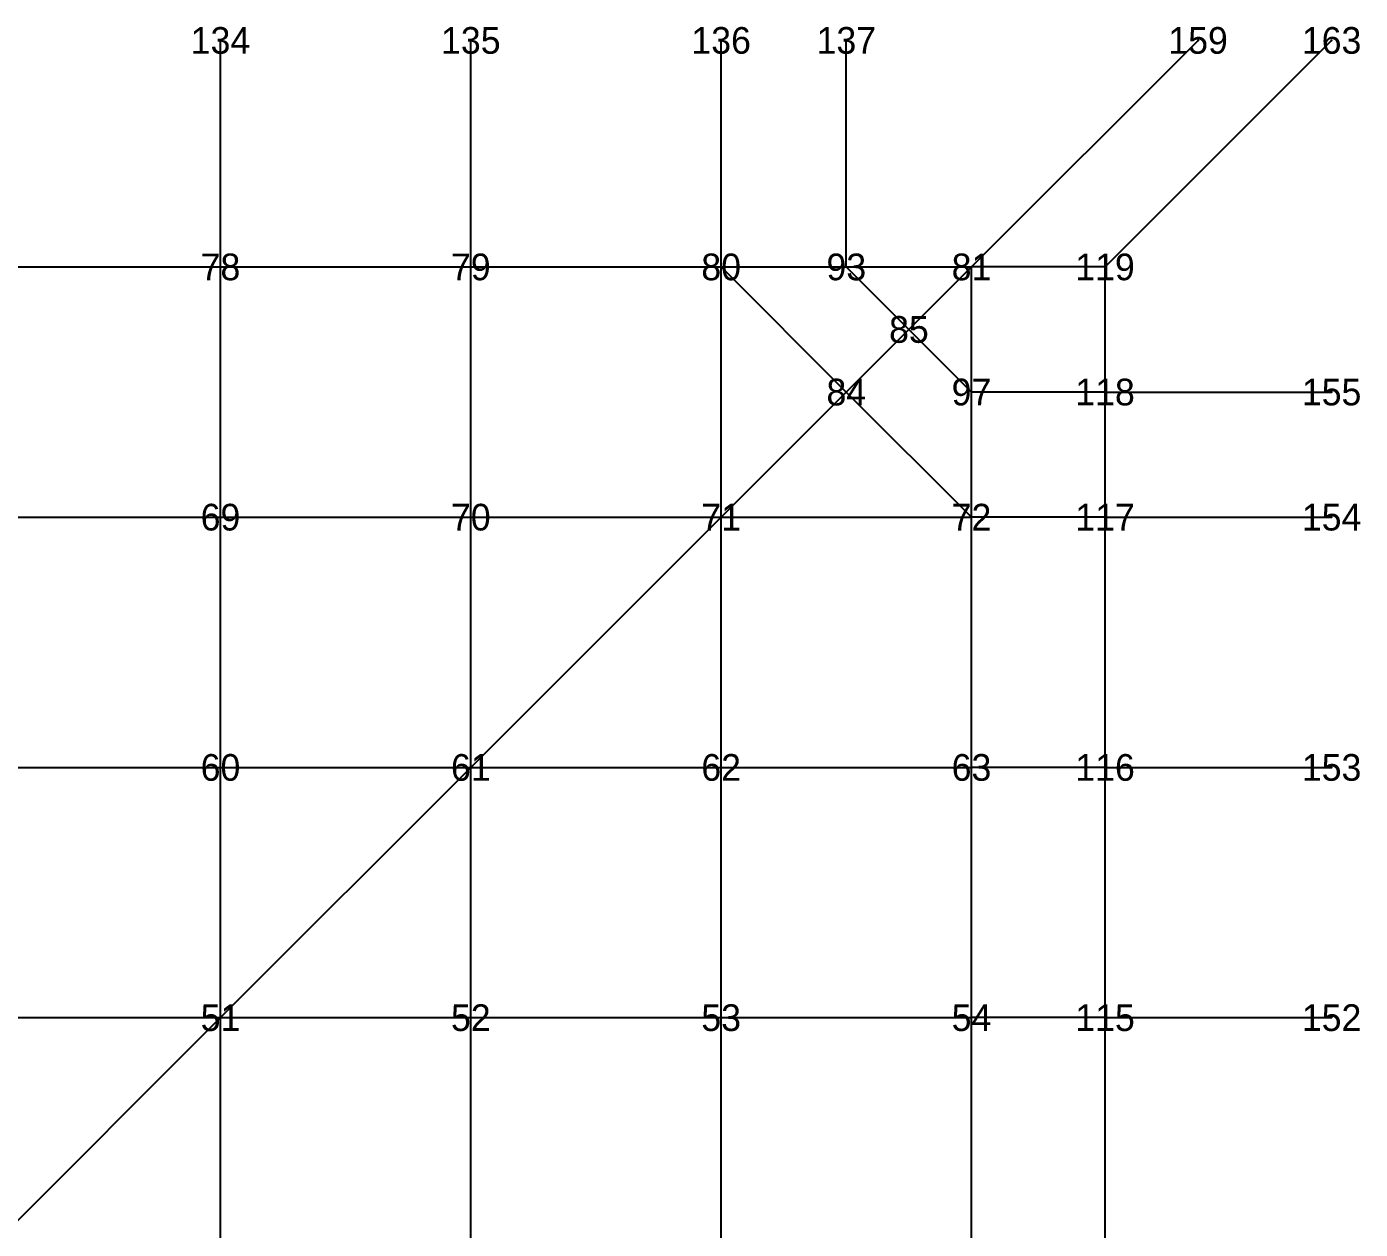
# Model space of a CAD drawing. Header units: metres. Extents: x -2.6 to 2.6, y -2.32 to 2.33.
# Drawn here: x 0.106 to 2.603, y 0.072 to 2.325 of the extents above; entities that cross this region are included whole.
import ezdxf
from ezdxf.enums import TextEntityAlignment as Align

# ---------------------------------------------------------------- set-up
doc = ezdxf.new("R2010")
doc.units = ezdxf.units.M

msp = doc.modelspace()

# ---------------------------------------------------------------- linework, layer by layer
at = {"layer": 'ASSE', "color": 253}
for p, q in [((0.46875, 1.875, 2.023178), (0.46875, 2.299264, -0.519701)), ((0.9375, 1.875, 1.850854), (0.9375, 2.299264, -0.694682)), ((1.40625, 1.875, 1.517187), (1.40625, 2.299264, -1.034162)), ((1.640625, 1.875, 1.245219), (1.640625, 2.299264, -1.311402)), ((1.875, 1.875, 0.648265), (2.299264, 2.299264, -2.00505)), ((2.125, 1.875, 0.648265), (2.549264, 2.299264, -2.00505)), ((0, 1.875, 2.077305), (0.46875, 1.875, 2.023178)), ((0.46875, 1.875, 2.023178), (0.9375, 1.875, 1.850854)), ((0.46875, 1.40625, 2.375539), (0.46875, 1.875, 2.023178)), ((0.9375, 1.875, 1.850854), (1.40625, 1.875, 1.517187)), ((0.9375, 1.40625, 2.231555), (0.9375, 1.875, 1.850854)), ((1.40625, 1.875, 1.517187), (1.640625, 1.875, 1.245219)), ((1.40625, 1.40625, 1.967497), (1.40625, 1.875, 1.517187)), ((1.40625, 1.875, 1.517187), (1.640625, 1.640625, 1.554131)), ((1.640625, 1.875, 1.245219), (1.875, 1.875, 0.648265)), ((1.640625, 1.875, 1.245219), (1.757812, 1.757812, 1.257048)), ((1.757812, 1.757812, 1.257048), (1.875, 1.875, 0.648265)), ((1.875, 1.640625, 1.245219), (1.875, 1.875, 0.648265)), ((2.125, 1.875, 0.648265), (1.875, 1.875, 0.648265)), ((2.125, 1.640625, 1.245219), (2.125, 1.875, 0.648265)), ((1.640625, 1.640625, 1.554131), (1.757812, 1.757812, 1.257048)), ((1.757812, 1.757812, 1.257048), (1.875, 1.640625, 1.245219)), ((1.40625, 1.40625, 1.967497), (1.640625, 1.640625, 1.554131)), ((1.640625, 1.640625, 1.554131), (1.875, 1.40625, 1.517187)), ((1.875, 1.40625, 1.517187), (1.875, 1.640625, 1.245219)), ((2.125, 1.640625, 1.245219), (1.875, 1.640625, 1.245219)), ((2.125, 1.40625, 1.517187), (2.125, 1.640625, 1.245219)), ((2.125, 1.640625, 1.245219), (2.549264, 1.640625, 1.245219)), ((0, 1.40625, 2.421588), (0.46875, 1.40625, 2.375539)), ((0.46875, 1.40625, 2.375539), (0.9375, 1.40625, 2.231555)), ((0.46875, 0.9375, 2.597487), (0.46875, 1.40625, 2.375539)), ((0.9375, 1.40625, 2.231555), (1.40625, 1.40625, 1.967497)), ((0.9375, 0.9375, 2.466761), (0.9375, 1.40625, 2.231555)), ((0.9375, 0.9375, 2.466761), (1.40625, 1.40625, 1.967497)), ((1.40625, 1.40625, 1.967497), (1.875, 1.40625, 1.517187)), ((1.40625, 0.9375, 2.231555), (1.40625, 1.40625, 1.967497)), ((1.875, 0.9375, 1.850854), (1.875, 1.40625, 1.517187)), ((2.125, 1.40625, 1.517187), (1.875, 1.40625, 1.517187)), ((2.125, 0.9375, 1.850854), (2.125, 1.40625, 1.517187)), ((2.125, 1.40625, 1.517187), (2.549264, 1.40625, 1.517187)), ((0, 0.9375, 2.639601), (0.46875, 0.9375, 2.597487)), ((0.46875, 0.9375, 2.597487), (0.9375, 0.9375, 2.466761)), ((0.46875, 0.46875, 2.721847), (0.46875, 0.9375, 2.597487)), ((0.46875, 0.46875, 2.721847), (0.9375, 0.9375, 2.466761)), ((0.9375, 0.9375, 2.466761), (1.40625, 0.9375, 2.231555)), ((0.9375, 0.46875, 2.597487), (0.9375, 0.9375, 2.466761)), ((1.40625, 0.9375, 2.231555), (1.875, 0.9375, 1.850854)), ((1.40625, 0.46875, 2.375539), (1.40625, 0.9375, 2.231555)), ((1.875, 0.46875, 2.023178), (1.875, 0.9375, 1.850854)), ((2.125, 0.9375, 1.850854), (1.875, 0.9375, 1.850854)), ((2.125, 0.46875, 2.023178), (2.125, 0.9375, 1.850854)), ((2.125, 0.9375, 1.850854), (2.549264, 0.9375, 1.850854)), ((0, 0.46875, 2.762041), (0.46875, 0.46875, 2.721847)), ((0, 0, 2.80165), (0.46875, 0.46875, 2.721847)), ((0.46875, 0.46875, 2.721847), (0.9375, 0.46875, 2.597487)), ((0.46875, 0, 2.762041), (0.46875, 0.46875, 2.721847)), ((0.9375, 0.46875, 2.597487), (1.40625, 0.46875, 2.375539)), ((0.9375, 0, 2.639601), (0.9375, 0.46875, 2.597487)), ((1.40625, 0.46875, 2.375539), (1.875, 0.46875, 2.023178)), ((1.40625, 0, 2.421588), (1.40625, 0.46875, 2.375539)), ((1.875, 0, 2.077305), (1.875, 0.46875, 2.023178)), ((2.125, 0.46875, 2.023178), (1.875, 0.46875, 2.023178)), ((2.125, 0, 2.077305), (2.125, 0.46875, 2.023178)), ((2.125, 0.46875, 2.023178), (2.549264, 0.46875, 2.023178))]:
    msp.add_line(p, q, dxfattribs=at)
at = {"layer": 'ESTRADOSSO'}
for p, q in [((0.46875, 1.875, 2.230894), (0.46875, 2.299264, 2.145137)), ((0.9375, 1.875, 2.07791), (0.9375, 2.299264, 1.986838)), ((1.40625, 1.875, 1.794178), (1.40625, 2.299264, 1.69148)), ((1.640625, 1.875, 1.582708), (1.640625, 2.299264, 1.469466)), ((1.875, 1.875, 1.29653), (2.299264, 2.299264, 0.989901)), ((2.125, 1.875, 1.29653), (2.549264, 2.299264, 0.989901)), ((0, 1.875, 2.279609), (0.46875, 1.875, 2.230894)), ((0.46875, 1.875, 2.230894), (0.9375, 1.875, 2.07791)), ((0.46875, 1.40625, 2.552445), (0.46875, 1.875, 2.230894)), ((0.9375, 1.875, 2.07791), (1.40625, 1.875, 1.794178)), ((0.9375, 1.40625, 2.419875), (0.9375, 1.875, 2.07791)), ((1.40625, 1.875, 1.794178), (1.640625, 1.875, 1.582708)), ((1.40625, 1.40625, 2.181092), (1.40625, 1.875, 1.794178)), ((1.40625, 1.875, 1.794178), (1.640625, 1.640625, 1.824538)), ((1.640625, 1.875, 1.582708), (1.875, 1.875, 1.29653)), ((1.640625, 1.875, 1.582708), (1.757812, 1.757812, 1.591361)), ((1.757812, 1.757812, 1.591361), (1.875, 1.875, 1.29653)), ((1.875, 1.640625, 1.582708), (1.875, 1.875, 1.29653)), ((2.125, 1.875, 1.29653), (1.875, 1.875, 1.29653)), ((2.125, 1.640625, 1.582708), (2.125, 1.875, 1.29653)), ((1.640625, 1.640625, 1.824538), (1.757812, 1.757812, 1.591361)), ((1.757812, 1.757812, 1.591361), (1.875, 1.640625, 1.582708)), ((1.40625, 1.40625, 2.181092), (1.640625, 1.640625, 1.824538)), ((1.640625, 1.640625, 1.824538), (1.875, 1.40625, 1.794178)), ((1.875, 1.40625, 1.794178), (1.875, 1.640625, 1.582708)), ((2.125, 1.640625, 1.582708), (1.875, 1.640625, 1.582708)), ((2.125, 1.40625, 1.794178), (2.125, 1.640625, 1.582708)), ((2.125, 1.640625, 1.582708), (2.549264, 1.640625, 1.582708)), ((0, 1.40625, 2.59513), (0.46875, 1.40625, 2.552445)), ((0.46875, 1.40625, 2.552445), (0.9375, 1.40625, 2.419875)), ((0.46875, 0.9375, 2.759277), (0.46875, 1.40625, 2.552445)), ((0.9375, 1.40625, 2.419875), (1.40625, 1.40625, 2.181092)), ((0.9375, 0.9375, 2.637125), (0.9375, 1.40625, 2.419875)), ((0.9375, 0.9375, 2.637125), (1.40625, 1.40625, 2.181092)), ((1.40625, 1.40625, 2.181092), (1.875, 1.40625, 1.794178)), ((1.40625, 0.9375, 2.419875), (1.40625, 1.40625, 2.181092)), ((1.875, 0.9375, 2.07791), (1.875, 1.40625, 1.794178)), ((2.125, 1.40625, 1.794178), (1.875, 1.40625, 1.794178)), ((2.125, 0.9375, 2.07791), (2.125, 1.40625, 1.794178)), ((2.125, 1.40625, 1.794178), (2.549264, 1.40625, 1.794178)), ((0, 0.9375, 2.798809), (0.46875, 0.9375, 2.759277)), ((0.46875, 0.9375, 2.759277), (0.9375, 0.9375, 2.637125)), ((0.46875, 0.46875, 2.876245), (0.46875, 0.9375, 2.759277)), ((0.46875, 0.46875, 2.876245), (0.9375, 0.9375, 2.637125)), ((0.9375, 0.9375, 2.637125), (1.40625, 0.9375, 2.419875)), ((0.9375, 0.46875, 2.759277), (0.9375, 0.9375, 2.637125)), ((1.40625, 0.9375, 2.419875), (1.875, 0.9375, 2.07791)), ((1.40625, 0.46875, 2.552445), (1.40625, 0.9375, 2.419875)), ((1.875, 0.46875, 2.230894), (1.875, 0.9375, 2.07791)), ((2.125, 0.9375, 2.07791), (1.875, 0.9375, 2.07791)), ((2.125, 0.46875, 2.230894), (2.125, 0.9375, 2.07791)), ((2.125, 0.9375, 2.07791), (2.549264, 0.9375, 2.07791)), ((0, 0.46875, 2.914192), (0.46875, 0.46875, 2.876245)), ((0, 0, 2.95165), (0.46875, 0.46875, 2.876245)), ((0.46875, 0.46875, 2.876245), (0.9375, 0.46875, 2.759277)), ((0.46875, 0, 2.914192), (0.46875, 0.46875, 2.876245)), ((0.9375, 0.46875, 2.759277), (1.40625, 0.46875, 2.552445)), ((0.9375, 0, 2.798809), (0.9375, 0.46875, 2.759277)), ((1.40625, 0.46875, 2.552445), (1.875, 0.46875, 2.230894)), ((1.40625, 0, 2.59513), (1.40625, 0.46875, 2.552445)), ((1.875, 0, 2.279609), (1.875, 0.46875, 2.230894)), ((2.125, 0.46875, 2.230894), (1.875, 0.46875, 2.230894)), ((2.125, 0, 2.279609), (2.125, 0.46875, 2.230894)), ((2.125, 0.46875, 2.230894), (2.549264, 0.46875, 2.230894))]:
    msp.add_line(p, q, dxfattribs=at)
at = {"layer": 'EXTERNAL_NODES'}
for p in [(0.46875, 2.299264, -3.184539), (0.9375, 2.299264, -3.376202), (1.40625, 2.299264, -3.759804), (1.640625, 2.299264, -4.09227), (2.299264, 2.299264, -5), (2.549264, 2.299264, -5), (2.549264, 1.640625, 0.90773), (2.549264, 1.40625, 1.240196), (2.549264, 0.9375, 1.623798), (2.549264, 0.46875, 1.815461)]:
    msp.add_point(p, dxfattribs=at)
at = {"layer": 'fz', "color": 6}
for p, q in [((0.46875, 2.299264, 2.145137), (0.46875, 2.299264, 2.145137)), ((0.9375, 2.299264, 1.986838), (0.9375, 2.299264, 1.986838)), ((1.40625, 2.299264, 1.69148), (1.40625, 2.299264, 1.69148)), ((1.640625, 2.299264, 1.469466), (1.640625, 2.299264, 1.469466)), ((2.299264, 2.299264, 0.989901), (2.299264, 2.299264, 0.989901)), ((2.549264, 2.299264, 0.989901), (2.549264, 2.299264, 0.989901)), ((0.46875, 1.875, 2.230894), (0.46875, 1.875, 3.032794)), ((0.9375, 1.875, 2.07791), (0.9375, 1.875, 2.96921)), ((1.40625, 1.875, 1.794178), (1.40625, 1.875, 2.561878)), ((1.640625, 1.875, 1.582708), (1.640625, 1.875, 1.757608)), ((1.875, 1.875, 1.29653), (1.875, 1.875, 1.62443)), ((2.125, 1.875, 1.29653), (2.125, 1.875, 1.50233)), ((1.757812, 1.757812, 1.591361), (1.757812, 1.757812, 1.941461)), ((1.640625, 1.640625, 1.824538), (1.640625, 1.640625, 2.406838)), ((1.875, 1.640625, 1.582708), (1.875, 1.640625, 2.127808)), ((2.125, 1.640625, 1.582708), (2.125, 1.640625, 1.952908)), ((2.549264, 1.640625, 1.582708), (2.549264, 1.640625, 1.582708)), ((0.46875, 1.40625, 2.552445), (0.46875, 1.40625, 4.007145)), ((0.9375, 1.40625, 2.419875), (0.9375, 1.40625, 4.036875)), ((1.40625, 1.40625, 2.181092), (1.40625, 1.40625, 3.876092)), ((1.875, 1.40625, 1.794178), (1.875, 1.40625, 3.008878)), ((2.125, 1.40625, 1.794178), (2.125, 1.40625, 2.241178)), ((2.549264, 1.40625, 1.794178), (2.549264, 1.40625, 1.794178)), ((0.46875, 0.9375, 2.759277), (0.46875, 0.9375, 3.977277)), ((0.9375, 0.9375, 2.637125), (0.9375, 0.9375, 3.994025)), ((1.40625, 0.9375, 2.419875), (1.40625, 0.9375, 4.036875)), ((1.875, 0.9375, 2.07791), (1.875, 0.9375, 3.49781)), ((2.125, 0.9375, 2.07791), (2.125, 0.9375, 2.60681)), ((2.549264, 0.9375, 2.07791), (2.549264, 0.9375, 2.07791)), ((0.46875, 0.46875, 2.876245), (0.46875, 0.46875, 3.965245)), ((0.9375, 0.46875, 2.759277), (0.9375, 0.46875, 3.977277)), ((1.40625, 0.46875, 2.552445), (1.40625, 0.46875, 4.007145)), ((1.875, 0.46875, 2.230894), (1.875, 0.46875, 3.509194)), ((2.125, 0.46875, 2.230894), (2.125, 0.46875, 2.707294)), ((2.549264, 0.46875, 2.230894), (2.549264, 0.46875, 2.230894))]:
    msp.add_line(p, q, dxfattribs=at)
at = {"layer": 'INTERNAL_NODES'}
for p in [(0.46875, 1.875, 1.815461), (0.9375, 1.875, 1.623798), (1.40625, 1.875, 1.240196), (1.640625, 1.875, 0.90773), (1.875, 1.875), (2.125, 1.875), (1.757812, 1.757812, 0.922735), (1.640625, 1.640625, 1.283725), (1.875, 1.640625, 0.90773), (2.125, 1.640625, 0.90773), (0.46875, 1.40625, 2.198632), (0.9375, 1.40625, 2.043234), (1.40625, 1.40625, 1.753902), (1.875, 1.40625, 1.240196), (2.125, 1.40625, 1.240196), (0.46875, 0.9375, 2.435696), (0.9375, 0.9375, 2.296397), (1.40625, 0.9375, 2.043234), (1.875, 0.9375, 1.623798), (2.125, 0.9375, 1.623798), (0.46875, 0.46875, 2.567449), (0.9375, 0.46875, 2.435696), (1.40625, 0.46875, 2.198632), (1.875, 0.46875, 1.815461), (2.125, 0.46875, 1.815461)]:
    msp.add_point(p, dxfattribs=at)
at = {"layer": 'INTRADOSSO'}
for p, q in [((0.46875, 1.875, 1.815461), (0.46875, 2.299264, -3.184539)), ((0.9375, 1.875, 1.623798), (0.9375, 2.299264, -3.376202)), ((1.40625, 1.875, 1.240196), (1.40625, 2.299264, -3.759804)), ((1.640625, 1.875, 0.90773), (1.640625, 2.299264, -4.09227)), ((1.875, 1.875), (2.299264, 2.299264, -5)), ((2.125, 1.875), (2.549264, 2.299264, -5)), ((0, 1.875, 1.875), (0.46875, 1.875, 1.815461)), ((0.46875, 1.875, 1.815461), (0.9375, 1.875, 1.623798)), ((0.46875, 1.40625, 2.198632), (0.46875, 1.875, 1.815461)), ((0.9375, 1.875, 1.623798), (1.40625, 1.875, 1.240196)), ((0.9375, 1.40625, 2.043234), (0.9375, 1.875, 1.623798)), ((1.40625, 1.875, 1.240196), (1.640625, 1.875, 0.90773)), ((1.40625, 1.40625, 1.753902), (1.40625, 1.875, 1.240196)), ((1.40625, 1.875, 1.240196), (1.640625, 1.640625, 1.283725)), ((1.640625, 1.875, 0.90773), (1.875, 1.875)), ((1.640625, 1.875, 0.90773), (1.757812, 1.757812, 0.922735)), ((1.757812, 1.757812, 0.922735), (1.875, 1.875)), ((1.875, 1.640625, 0.90773), (1.875, 1.875)), ((2.125, 1.875), (1.875, 1.875)), ((2.125, 1.640625, 0.90773), (2.125, 1.875)), ((1.640625, 1.640625, 1.283725), (1.757812, 1.757812, 0.922735)), ((1.757812, 1.757812, 0.922735), (1.875, 1.640625, 0.90773)), ((1.40625, 1.40625, 1.753902), (1.640625, 1.640625, 1.283725)), ((1.640625, 1.640625, 1.283725), (1.875, 1.40625, 1.240196)), ((1.875, 1.40625, 1.240196), (1.875, 1.640625, 0.90773)), ((2.125, 1.640625, 0.90773), (1.875, 1.640625, 0.90773)), ((2.125, 1.40625, 1.240196), (2.125, 1.640625, 0.90773)), ((2.125, 1.640625, 0.90773), (2.549264, 1.640625, 0.90773)), ((0, 1.40625, 2.248046), (0.46875, 1.40625, 2.198632)), ((0.46875, 1.40625, 2.198632), (0.9375, 1.40625, 2.043234)), ((0.46875, 0.9375, 2.435696), (0.46875, 1.40625, 2.198632)), ((0.9375, 1.40625, 2.043234), (1.40625, 1.40625, 1.753902)), ((0.9375, 0.9375, 2.296397), (0.9375, 1.40625, 2.043234)), ((0.9375, 0.9375, 2.296397), (1.40625, 1.40625, 1.753902)), ((1.40625, 1.40625, 1.753902), (1.875, 1.40625, 1.240196)), ((1.40625, 0.9375, 2.043234), (1.40625, 1.40625, 1.753902)), ((1.875, 0.9375, 1.623798), (1.875, 1.40625, 1.240196)), ((2.125, 1.40625, 1.240196), (1.875, 1.40625, 1.240196)), ((2.125, 0.9375, 1.623798), (2.125, 1.40625, 1.240196)), ((2.125, 1.40625, 1.240196), (2.549264, 1.40625, 1.240196)), ((0, 0.9375, 2.480392), (0.46875, 0.9375, 2.435696)), ((0.46875, 0.9375, 2.435696), (0.9375, 0.9375, 2.296397)), ((0.46875, 0.46875, 2.567449), (0.46875, 0.9375, 2.435696)), ((0.46875, 0.46875, 2.567449), (0.9375, 0.9375, 2.296397)), ((0.9375, 0.9375, 2.296397), (1.40625, 0.9375, 2.043234)), ((0.9375, 0.46875, 2.435696), (0.9375, 0.9375, 2.296397)), ((1.40625, 0.9375, 2.043234), (1.875, 0.9375, 1.623798)), ((1.40625, 0.46875, 2.198632), (1.40625, 0.9375, 2.043234)), ((1.875, 0.46875, 1.815461), (1.875, 0.9375, 1.623798)), ((2.125, 0.9375, 1.623798), (1.875, 0.9375, 1.623798)), ((2.125, 0.46875, 1.815461), (2.125, 0.9375, 1.623798)), ((2.125, 0.9375, 1.623798), (2.549264, 0.9375, 1.623798)), ((0, 0.46875, 2.60989), (0.46875, 0.46875, 2.567449)), ((0, 0, 2.65165), (0.46875, 0.46875, 2.567449)), ((0.46875, 0.46875, 2.567449), (0.9375, 0.46875, 2.435696)), ((0.46875, 0, 2.60989), (0.46875, 0.46875, 2.567449)), ((0.9375, 0.46875, 2.435696), (1.40625, 0.46875, 2.198632)), ((0.9375, 0, 2.480392), (0.9375, 0.46875, 2.435696)), ((1.40625, 0.46875, 2.198632), (1.875, 0.46875, 1.815461)), ((1.40625, 0, 2.248046), (1.40625, 0.46875, 2.198632)), ((1.875, 0, 1.875), (1.875, 0.46875, 1.815461)), ((2.125, 0.46875, 1.815461), (1.875, 0.46875, 1.815461)), ((2.125, 0, 1.875), (2.125, 0.46875, 1.815461)), ((2.125, 0.46875, 1.815461), (2.549264, 0.46875, 1.815461))]:
    msp.add_line(p, q, dxfattribs=at)
at = {"layer": 'MAXSPINTA', "color": 41, "ltscale": 12.320822}
msp.add_line((0.46875, 1.875, 2.165926), (0.46875, 2.299264, 2.145137), dxfattribs=at)
at = {"layer": 'MAXSPINTA', "color": 41, "ltscale": 12.318794}
msp.add_line((0.9375, 1.875, 2.006146), (0.9375, 2.299264, 1.986838), dxfattribs=at)
at = {"layer": 'MAXSPINTA', "color": 41, "ltscale": 14.552854}
msp.add_line((1.40625, 1.875, 1.733654), (1.40625, 2.299264, 1.69148), dxfattribs=at)
at = {"layer": 'MAXSPINTA', "color": 41, "ltscale": 12.482282}
msp.add_line((1.640625, 1.875, 1.541523), (1.640625, 2.299264, 1.469466), dxfattribs=at)
at = {"layer": 'MAXSPINTA', "color": 141, "ltscale": 55.331528}
msp.add_line((1.875, 1.875, 1.29653), (2.299264, 2.299264, 0.591567), dxfattribs=at)
at = {"layer": 'MAXSPINTA', "color": 121, "ltscale": 50.369787}
msp.add_line((2.125, 1.875, 0.886327), (2.549264, 2.299264, -0.637005), dxfattribs=at)
at = {"layer": 'MAXSPINTA', "color": 101, "ltscale": 40.086973}
msp.add_line((0, 1.875, 2.218203), (0.46875, 1.875, 2.165926), dxfattribs=at)
at = {"layer": 'MAXSPINTA', "color": 101, "ltscale": 42.09087}
msp.add_line((0.46875, 1.875, 2.165926), (0.9375, 1.875, 2.006146), dxfattribs=at)
at = {"layer": 'MAXSPINTA', "color": 41, "ltscale": 14.190844}
msp.add_line((0.46875, 1.40625, 2.435111), (0.46875, 1.875, 2.165926), dxfattribs=at)
at = {"layer": 'MAXSPINTA', "color": 121, "ltscale": 46.082439}
msp.add_line((0.9375, 1.875, 2.006146), (1.40625, 1.875, 1.733654), dxfattribs=at)
at = {"layer": 'MAXSPINTA', "color": 41, "ltscale": 14.241766}
msp.add_line((0.9375, 1.40625, 2.279205), (0.9375, 1.875, 2.006146), dxfattribs=at)
at = {"layer": 'MAXSPINTA', "color": 121, "ltscale": 48.702585}
msp.add_line((1.40625, 1.875, 1.733654), (1.640625, 1.875, 1.541523), dxfattribs=at)
at = {"layer": 'MAXSPINTA', "color": 41, "ltscale": 14.153867}
msp.add_line((1.40625, 1.40625, 2), (1.40625, 1.875, 1.733654), dxfattribs=at)
at = {"layer": 'MAXSPINTA', "color": 21, "ltscale": 3.10183}
msp.add_line((1.40625, 1.875, 1.733654), (1.640625, 1.640625, 1.691046), dxfattribs=at)
at = {"layer": 'MAXSPINTA', "color": 101, "ltscale": 36.683794}
msp.add_line((1.640625, 1.875, 1.541523), (1.875, 1.875, 1.29653), dxfattribs=at)
at = {"layer": 'MAXSPINTA', "color": 61, "ltscale": 17.636995}
msp.add_line((1.640625, 1.875, 1.541523), (1.757812, 1.757812, 1.514273), dxfattribs=at)
at = {"layer": 'MAXSPINTA', "color": 81, "ltscale": 30.478232}
msp.add_line((1.757812, 1.757812, 1.514273), (1.875, 1.875, 1.29653), dxfattribs=at)
at = {"layer": 'MAXSPINTA', "color": 61, "ltscale": 16.980312}
msp.add_line((1.875, 1.640625, 1.519364), (1.875, 1.875, 1.29653), dxfattribs=at)
at = {"layer": 'MAXSPINTA', "color": 81, "ltscale": 25.080822}
msp.add_line((2.125, 1.875, 0.886327), (1.875, 1.875, 1.29653), dxfattribs=at)
at = {"layer": 'MAXSPINTA', "color": 81, "ltscale": 27.992183}
msp.add_line((2.125, 1.640625, 1.330973), (2.125, 1.875, 0.886327), dxfattribs=at)
at = {"layer": 'MAXSPINTA', "color": 81, "ltscale": 26.989228}
msp.add_line((1.640625, 1.640625, 1.691046), (1.757812, 1.757812, 1.514273), dxfattribs=at)
at = {"layer": 'MAXSPINTA', "color": 61, "ltscale": 17.411527}
msp.add_line((1.757812, 1.757812, 1.514273), (1.875, 1.640625, 1.519364), dxfattribs=at)
at = {"layer": 'MAXSPINTA', "color": 81, "ltscale": 25.23472}
msp.add_line((1.40625, 1.40625, 2), (1.640625, 1.640625, 1.691046), dxfattribs=at)
at = {"layer": 'MAXSPINTA', "color": 21, "ltscale": 3.080022}
msp.add_line((1.640625, 1.640625, 1.691046), (1.875, 1.40625, 1.706878), dxfattribs=at)
at = {"layer": 'MAXSPINTA', "color": 81, "ltscale": 31.519646}
msp.add_line((1.875, 1.40625, 1.706878), (1.875, 1.640625, 1.519364), dxfattribs=at)
at = {"layer": 'MAXSPINTA', "color": 41, "ltscale": 15.408919}
msp.add_line((2.125, 1.640625, 1.330973), (1.875, 1.640625, 1.519364), dxfattribs=at)
at = {"layer": 'MAXSPINTA', "color": 61, "ltscale": 19.328321}
msp.add_line((2.125, 1.40625, 1.586946), (2.125, 1.640625, 1.330973), dxfattribs=at)
at = {"layer": 'MAXSPINTA', "color": 41, "ltscale": 12.306057}
msp.add_line((2.125, 1.640625, 1.330973), (2.549264, 1.640625, 1.330973), dxfattribs=at)
at = {"layer": 'MAXSPINTA', "color": 21, "ltscale": 6.189244}
msp.add_line((0, 1.40625, 2.485969), (0.46875, 1.40625, 2.435111), dxfattribs=at)
at = {"layer": 'MAXSPINTA', "color": 41, "ltscale": 6.484546}
msp.add_line((0.46875, 1.40625, 2.435111), (0.9375, 1.40625, 2.279205), dxfattribs=at)
at = {"layer": 'MAXSPINTA', "color": 41, "ltscale": 12.820929}
msp.add_line((0.46875, 0.9375, 2.572118), (0.46875, 1.40625, 2.435111), dxfattribs=at)
at = {"layer": 'MAXSPINTA', "color": 41, "ltscale": 7.161954}
msp.add_line((0.9375, 1.40625, 2.279205), (1.40625, 1.40625, 2), dxfattribs=at)
at = {"layer": 'MAXSPINTA', "color": 41, "ltscale": 12.76634}
msp.add_line((0.9375, 0.9375, 2.408605), (0.9375, 1.40625, 2.279205), dxfattribs=at)
at = {"layer": 'MAXSPINTA', "color": 61, "ltscale": 21.683906}
msp.add_line((0.9375, 0.9375, 2.408605), (1.40625, 1.40625, 2), dxfattribs=at)
at = {"layer": 'MAXSPINTA', "color": 41, "ltscale": 7.257011}
msp.add_line((1.40625, 1.40625, 2), (1.875, 1.40625, 1.706878), dxfattribs=at)
at = {"layer": 'MAXSPINTA', "color": 41, "ltscale": 14.335669}
msp.add_line((1.40625, 0.9375, 2.280088), (1.40625, 1.40625, 2), dxfattribs=at)
at = {"layer": 'MAXSPINTA', "color": 81, "ltscale": 31.16962}
msp.add_line((1.875, 0.9375, 1.985752), (1.875, 1.40625, 1.706878), dxfattribs=at)
at = {"layer": 'MAXSPINTA', "color": 41, "ltscale": 9.237215}
msp.add_line((2.125, 1.40625, 1.586946), (1.875, 1.40625, 1.706878), dxfattribs=at)
at = {"layer": 'MAXSPINTA', "color": 61, "ltscale": 15.725185}
msp.add_line((2.125, 0.9375, 1.901898), (2.125, 1.40625, 1.586946), dxfattribs=at)
at = {"layer": 'MAXSPINTA', "color": 41, "ltscale": 8.328453}
msp.add_line((2.125, 1.40625, 1.586946), (2.549264, 1.40625, 1.586946), dxfattribs=at)
at = {"layer": 'MAXSPINTA', "color": 21, "ltscale": 6.194665}
msp.add_line((0, 0.9375, 2.626742), (0.46875, 0.9375, 2.572118), dxfattribs=at)
at = {"layer": 'MAXSPINTA', "color": 41, "ltscale": 6.51664}
msp.add_line((0.46875, 0.9375, 2.572118), (0.9375, 0.9375, 2.408605), dxfattribs=at)
at = {"layer": 'MAXSPINTA', "color": 41, "ltscale": 12.343927}
msp.add_line((0.46875, 0.46875, 2.60892), (0.46875, 0.9375, 2.572118), dxfattribs=at)
at = {"layer": 'MAXSPINTA', "color": 61, "ltscale": 19.283427}
msp.add_line((0.46875, 0.46875, 2.60892), (0.9375, 0.9375, 2.408605), dxfattribs=at)
at = {"layer": 'MAXSPINTA', "color": 21, "ltscale": 6.380094}
msp.add_line((0.9375, 0.9375, 2.408605), (1.40625, 0.9375, 2.280088), dxfattribs=at)
at = {"layer": 'MAXSPINTA', "color": 41, "ltscale": 13.007772}
msp.add_line((0.9375, 0.46875, 2.569144), (0.9375, 0.9375, 2.408605), dxfattribs=at)
at = {"layer": 'MAXSPINTA', "color": 41, "ltscale": 7.265476}
msp.add_line((1.40625, 0.9375, 2.280088), (1.875, 0.9375, 1.985752), dxfattribs=at)
at = {"layer": 'MAXSPINTA', "color": 41, "ltscale": 12.983836}
msp.add_line((1.40625, 0.46875, 2.437778), (1.40625, 0.9375, 2.280088), dxfattribs=at)
at = {"layer": 'MAXSPINTA', "color": 81, "ltscale": 28.390148}
msp.add_line((1.875, 0.46875, 2.15031), (1.875, 0.9375, 1.985752), dxfattribs=at)
at = {"layer": 'MAXSPINTA', "color": 41, "ltscale": 6.489923}
msp.add_line((2.125, 0.9375, 1.901898), (1.875, 0.9375, 1.985752), dxfattribs=at)
at = {"layer": 'MAXSPINTA', "color": 41, "ltscale": 13.957212}
msp.add_line((2.125, 0.46875, 2.07942), (2.125, 0.9375, 1.901898), dxfattribs=at)
at = {"layer": 'MAXSPINTA', "color": 21, "ltscale": 6.153029}
for p, q in [((2.125, 0.9375, 1.901898), (2.549264, 0.9375, 1.901898)), ((2.125, 0.46875, 2.07942), (2.549264, 0.46875, 2.07942))]:
    msp.add_line(p, q, dxfattribs=at)
at = {"layer": 'MAXSPINTA', "color": 21, "ltscale": 6.210935}
msp.add_line((0, 0.46875, 2.673381), (0.46875, 0.46875, 2.60892), dxfattribs=at)
at = {"layer": 'MAXSPINTA', "color": 61, "ltscale": 18.497393}
msp.add_line((0, 0, 2.65165), (0.46875, 0.46875, 2.60892), dxfattribs=at)
at = {"layer": 'MAXSPINTA', "color": 21, "ltscale": 6.175142}
msp.add_line((0.46875, 0.46875, 2.60892), (0.9375, 0.46875, 2.569144), dxfattribs=at)
at = {"layer": 'MAXSPINTA', "color": 41, "ltscale": 12.38546}
msp.add_line((0.46875, 0, 2.662255), (0.46875, 0.46875, 2.60892), dxfattribs=at)
at = {"layer": 'MAXSPINTA', "color": 21, "ltscale": 6.390086}
msp.add_line((0.9375, 0.46875, 2.569144), (1.40625, 0.46875, 2.437778), dxfattribs=at)
at = {"layer": 'MAXSPINTA', "color": 41, "ltscale": 12.380636}
msp.add_line((0.9375, 0, 2.620828), (0.9375, 0.46875, 2.569144), dxfattribs=at)
at = {"layer": 'MAXSPINTA', "color": 41, "ltscale": 7.217935}
msp.add_line((1.40625, 0.46875, 2.437778), (1.875, 0.46875, 2.15031), dxfattribs=at)
at = {"layer": 'MAXSPINTA', "color": 41, "ltscale": 12.378894}
msp.add_line((1.40625, 0, 2.488817), (1.40625, 0.46875, 2.437778), dxfattribs=at)
at = {"layer": 'MAXSPINTA', "color": 81, "ltscale": 26.967855}
msp.add_line((1.875, 0, 2.204806), (1.875, 0.46875, 2.15031), dxfattribs=at)
at = {"layer": 'MAXSPINTA', "color": 21, "ltscale": 6.395621}
msp.add_line((2.125, 0.46875, 2.07942), (1.875, 0.46875, 2.15031), dxfattribs=at)
at = {"layer": 'MAXSPINTA', "color": 41, "ltscale": 13.151514}
msp.add_line((2.125, 0, 2.137253), (2.125, 0.46875, 2.07942), dxfattribs=at)
at = {"layer": 'MEDIONETWORK', "color": 41, "ltscale": 9.479154}
msp.add_line((0.46875, 1.875, 2.034558), (0.46875, 2.299264, 1.945924), dxfattribs=at)
at = {"layer": 'MEDIONETWORK', "color": 41, "ltscale": 9.539879}
msp.add_line((0.9375, 1.875, 1.87989), (0.9375, 2.299264, 1.981234), dxfattribs=at)
at = {"layer": 'MEDIONETWORK', "color": 41, "ltscale": 11.629001}
msp.add_line((1.40625, 1.875, 1.536027), (1.40625, 2.299264, 1.69148), dxfattribs=at)
at = {"layer": 'MEDIONETWORK', "color": 41, "ltscale": 10.428059}
msp.add_line((1.640625, 1.875, 1.251868), (1.640625, 2.299264, 1.469466), dxfattribs=at)
at = {"layer": 'MEDIONETWORK', "color": 201, "ltscale": 83.657789}
msp.add_line((1.875, 1.875, 0.825469), (2.299264, 2.299264, -0.931166), dxfattribs=at)
at = {"layer": 'MEDIONETWORK', "color": 81, "ltscale": 24.792796}
msp.add_line((2.125, 1.875, 0.741244), (2.549264, 2.299264, -0.143239), dxfattribs=at)
at = {"layer": 'MEDIONETWORK', "color": 81, "ltscale": 30.091785}
msp.add_line((0, 1.875, 2.062212), (0.46875, 1.875, 2.034558), dxfattribs=at)
at = {"layer": 'MEDIONETWORK', "color": 81, "ltscale": 31.632551}
msp.add_line((0.46875, 1.875, 2.034558), (0.9375, 1.875, 1.87989), dxfattribs=at)
at = {"layer": 'MEDIONETWORK', "color": 41, "ltscale": 11.871457}
msp.add_line((0.46875, 1.40625, 2.408648), (0.46875, 1.875, 2.034558), dxfattribs=at)
at = {"layer": 'MEDIONETWORK', "color": 101, "ltscale": 37.255488}
msp.add_line((0.9375, 1.875, 1.87989), (1.40625, 1.875, 1.536027), dxfattribs=at)
at = {"layer": 'MEDIONETWORK', "color": 41, "ltscale": 11.585306}
msp.add_line((0.9375, 1.40625, 2.230337), (0.9375, 1.875, 1.87989), dxfattribs=at)
at = {"layer": 'MEDIONETWORK', "color": 121, "ltscale": 44.632441}
msp.add_line((1.40625, 1.875, 1.536027), (1.640625, 1.875, 1.251868), dxfattribs=at)
at = {"layer": 'MEDIONETWORK', "color": 41, "ltscale": 11.339028}
msp.add_line((1.40625, 1.40625, 1.865276), (1.40625, 1.875, 1.536027), dxfattribs=at)
at = {"layer": 'MEDIONETWORK', "color": 21, "ltscale": 2.417855}
msp.add_line((1.40625, 1.875, 1.536027), (1.640625, 1.640625, 1.438593), dxfattribs=at)
at = {"layer": 'MEDIONETWORK', "color": 101, "ltscale": 39.694625}
msp.add_line((1.640625, 1.875, 1.251868), (1.875, 1.875, 0.825469), dxfattribs=at)
at = {"layer": 'MEDIONETWORK', "color": 41, "ltscale": 14.03807}
msp.add_line((1.640625, 1.875, 1.251868), (1.757812, 1.757812, 1.188878), dxfattribs=at)
at = {"layer": 'MEDIONETWORK', "color": 81, "ltscale": 33.543667}
msp.add_line((1.757812, 1.757812, 1.188878), (1.875, 1.875, 0.825469), dxfattribs=at)
at = {"layer": 'MEDIONETWORK', "color": 61, "ltscale": 18.568495}
msp.add_line((1.875, 1.640625, 1.231734), (1.875, 1.875, 0.825469), dxfattribs=at)
at = {"layer": 'MEDIONETWORK', "color": 41, "ltscale": 10.385196}
msp.add_line((2.125, 1.875, 0.741244), (1.875, 1.875, 0.825469), dxfattribs=at)
at = {"layer": 'MEDIONETWORK', "color": 61, "ltscale": 19.225769}
msp.add_line((2.125, 1.640625, 1.13456), (2.125, 1.875, 0.741244), dxfattribs=at)
at = {"layer": 'MEDIONETWORK', "color": 81, "ltscale": 25.170317}
msp.add_line((1.640625, 1.640625, 1.438593), (1.757812, 1.757812, 1.188878), dxfattribs=at)
at = {"layer": 'MEDIONETWORK', "color": 41, "ltscale": 13.553841}
msp.add_line((1.757812, 1.757812, 1.188878), (1.875, 1.640625, 1.231734), dxfattribs=at)
at = {"layer": 'MEDIONETWORK', "color": 61, "ltscale": 22.687915}
msp.add_line((1.40625, 1.40625, 1.865276), (1.640625, 1.640625, 1.438593), dxfattribs=at)
at = {"layer": 'MEDIONETWORK', "color": 21, "ltscale": 2.359598}
msp.add_line((1.640625, 1.640625, 1.438593), (1.875, 1.40625, 1.500326), dxfattribs=at)
at = {"layer": 'MEDIONETWORK', "color": 81, "ltscale": 28.225241}
msp.add_line((1.875, 1.40625, 1.500326), (1.875, 1.640625, 1.231734), dxfattribs=at)
at = {"layer": 'MEDIONETWORK', "color": 41, "ltscale": 9.955132}
msp.add_line((2.125, 1.640625, 1.13456), (1.875, 1.640625, 1.231734), dxfattribs=at)
at = {"layer": 'MEDIONETWORK', "color": 41, "ltscale": 15.269832}
msp.add_line((2.125, 1.40625, 1.412598), (2.125, 1.640625, 1.13456), dxfattribs=at)
at = {"layer": 'MEDIONETWORK', "color": 41, "ltscale": 9.278832}
msp.add_line((2.125, 1.640625, 1.13456), (2.549264, 1.640625, 1.13456), dxfattribs=at)
at = {"layer": 'MEDIONETWORK', "color": 21, "ltscale": 4.66444}
msp.add_line((0, 1.40625, 2.457322), (0.46875, 1.40625, 2.408648), dxfattribs=at)
at = {"layer": 'MEDIONETWORK', "color": 21, "ltscale": 4.963828}
msp.add_line((0.46875, 1.40625, 2.408648), (0.9375, 1.40625, 2.230337), dxfattribs=at)
at = {"layer": 'MEDIONETWORK', "color": 41, "ltscale": 10.041699}
msp.add_line((0.46875, 0.9375, 2.602594), (0.46875, 1.40625, 2.408648), dxfattribs=at)
at = {"layer": 'MEDIONETWORK', "color": 21, "ltscale": 5.880506}
msp.add_line((0.9375, 1.40625, 2.230337), (1.40625, 1.40625, 1.865276), dxfattribs=at)
at = {"layer": 'MEDIONETWORK', "color": 41, "ltscale": 9.880571}
msp.add_line((0.9375, 0.9375, 2.401868), (0.9375, 1.40625, 2.230337), dxfattribs=at)
at = {"layer": 'MEDIONETWORK', "color": 61, "ltscale": 17.906488}
msp.add_line((0.9375, 0.9375, 2.401868), (1.40625, 1.40625, 1.865276), dxfattribs=at)
at = {"layer": 'MEDIONETWORK', "color": 21, "ltscale": 5.879724}
msp.add_line((1.40625, 1.40625, 1.865276), (1.875, 1.40625, 1.500326), dxfattribs=at)
at = {"layer": 'MEDIONETWORK', "color": 41, "ltscale": 11.941808}
msp.add_line((1.40625, 0.9375, 2.245029), (1.40625, 1.40625, 1.865276), dxfattribs=at)
at = {"layer": 'MEDIONETWORK', "color": 81, "ltscale": 25.91795}
msp.add_line((1.875, 0.9375, 1.877257), (1.875, 1.40625, 1.500326), dxfattribs=at)
at = {"layer": 'MEDIONETWORK', "color": 41, "ltscale": 6.65512}
msp.add_line((2.125, 1.40625, 1.412598), (1.875, 1.40625, 1.500326), dxfattribs=at)
at = {"layer": 'MEDIONETWORK', "color": 41, "ltscale": 12.671356}
msp.add_line((2.125, 0.9375, 1.792749), (2.125, 1.40625, 1.412598), dxfattribs=at)
at = {"layer": 'MEDIONETWORK', "color": 21, "ltscale": 6.279697}
msp.add_line((2.125, 1.40625, 1.412598), (2.549264, 1.40625, 1.412598), dxfattribs=at)
at = {"layer": 'MEDIONETWORK', "color": 21, "ltscale": 4.680857}
msp.add_line((0, 0.9375, 2.665387), (0.46875, 0.9375, 2.602594), dxfattribs=at)
at = {"layer": 'MEDIONETWORK', "color": 21, "ltscale": 5.046883}
msp.add_line((0.46875, 0.9375, 2.602594), (0.9375, 0.9375, 2.401868), dxfattribs=at)
at = {"layer": 'MEDIONETWORK', "color": 41, "ltscale": 9.349128}
msp.add_line((0.46875, 0.46875, 2.660403), (0.46875, 0.9375, 2.602594), dxfattribs=at)
at = {"layer": 'MEDIONETWORK', "color": 41, "ltscale": 14.939271}
msp.add_line((0.46875, 0.46875, 2.660403), (0.9375, 0.9375, 2.401868), dxfattribs=at)
at = {"layer": 'MEDIONETWORK', "color": 21, "ltscale": 4.892222}
msp.add_line((0.9375, 0.9375, 2.401868), (1.40625, 0.9375, 2.245029), dxfattribs=at)
at = {"layer": 'MEDIONETWORK', "color": 41, "ltscale": 10.216723}
msp.add_line((0.9375, 0.46875, 2.617887), (0.9375, 0.9375, 2.401868), dxfattribs=at)
at = {"layer": 'MEDIONETWORK', "color": 21, "ltscale": 5.896925}
msp.add_line((1.40625, 0.9375, 2.245029), (1.875, 0.9375, 1.877257), dxfattribs=at)
at = {"layer": 'MEDIONETWORK', "color": 41, "ltscale": 10.19135}
msp.add_line((1.40625, 0.46875, 2.457957), (1.40625, 0.9375, 2.245029), dxfattribs=at)
at = {"layer": 'MEDIONETWORK', "color": 61, "ltscale": 22.293648}
msp.add_line((1.875, 0.46875, 2.096265), (1.875, 0.9375, 1.877257), dxfattribs=at)
at = {"layer": 'MEDIONETWORK', "color": 21, "ltscale": 4.897313}
msp.add_line((2.125, 0.9375, 1.792749), (1.875, 0.9375, 1.877257), dxfattribs=at)
at = {"layer": 'MEDIONETWORK', "color": 41, "ltscale": 10.88501}
msp.add_line((2.125, 0.46875, 2.014235), (2.125, 0.9375, 1.792749), dxfattribs=at)
at = {"layer": 'MEDIONETWORK', "color": 21, "ltscale": 4.639416}
for p, q in [((2.125, 0.9375, 1.792749), (2.549264, 0.9375, 1.792749)), ((2.125, 0.46875, 2.014235), (2.549264, 0.46875, 2.014235))]:
    msp.add_line(p, q, dxfattribs=at)
at = {"layer": 'MEDIONETWORK', "color": 21, "ltscale": 4.704307}
msp.add_line((0, 0.46875, 2.739077), (0.46875, 0.46875, 2.660403), dxfattribs=at)
at = {"layer": 'MEDIONETWORK', "color": 41, "ltscale": 13.965988}
msp.add_line((0, 0, 2.715356), (0.46875, 0.46875, 2.660403), dxfattribs=at)
at = {"layer": 'MEDIONETWORK', "color": 21, "ltscale": 4.65846}
msp.add_line((0.46875, 0.46875, 2.660403), (0.9375, 0.46875, 2.617887), dxfattribs=at)
at = {"layer": 'MEDIONETWORK', "color": 41, "ltscale": 9.388495}
msp.add_line((0.46875, 0, 2.732683), (0.46875, 0.46875, 2.660403), dxfattribs=at)
at = {"layer": 'MEDIONETWORK', "color": 21, "ltscale": 4.902016}
msp.add_line((0.9375, 0.46875, 2.617887), (1.40625, 0.46875, 2.457957), dxfattribs=at)
at = {"layer": 'MEDIONETWORK', "color": 41, "ltscale": 9.380622}
msp.add_line((0.9375, 0, 2.68751), (0.9375, 0.46875, 2.617887), dxfattribs=at)
at = {"layer": 'MEDIONETWORK', "color": 21, "ltscale": 5.859969}
msp.add_line((1.40625, 0.46875, 2.457957), (1.875, 0.46875, 2.096265), dxfattribs=at)
at = {"layer": 'MEDIONETWORK', "color": 41, "ltscale": 9.378457}
msp.add_line((1.40625, 0, 2.526803), (1.40625, 0.46875, 2.457957), dxfattribs=at)
at = {"layer": 'MEDIONETWORK', "color": 61, "ltscale": 20.437157}
msp.add_line((1.875, 0, 2.168634), (1.875, 0.46875, 2.096265), dxfattribs=at)
at = {"layer": 'MEDIONETWORK', "color": 21, "ltscale": 4.882782}
msp.add_line((2.125, 0.46875, 2.014235), (1.875, 0.46875, 2.096265), dxfattribs=at)
at = {"layer": 'MEDIONETWORK', "color": 41, "ltscale": 9.961437}
msp.add_line((2.125, 0, 2.087581), (2.125, 0.46875, 2.014235), dxfattribs=at)
at = {"layer": 'MINSPINTA', "color": 41, "ltscale": 8.459371}
msp.add_line((0.46875, 1.875, 1.815461), (0.46875, 2.299264, 1.583406), dxfattribs=at)
at = {"layer": 'MINSPINTA', "color": 41, "ltscale": 7.516074}
msp.add_line((0.9375, 1.875, 1.623798), (0.9375, 2.299264, 1.555942), dxfattribs=at)
at = {"layer": 'MINSPINTA', "color": 41, "ltscale": 9.06474}
msp.add_line((1.40625, 1.875, 1.240198), (1.40625, 2.299264, 1.122291), dxfattribs=at)
at = {"layer": 'MINSPINTA', "color": 61, "ltscale": 19.422665}
msp.add_line((1.640625, 1.875, 0.949201), (1.640625, 2.299264, -0.076839), dxfattribs=at)
at = {"layer": 'MINSPINTA', "color": 101, "ltscale": 42.11981}
msp.add_line((1.875, 1.875, 0.720571), (2.299264, 2.299264, -0.282063), dxfattribs=at)
at = {"layer": 'MINSPINTA', "color": 81, "ltscale": 31.959991}
msp.add_line((2.125, 1.875, 0.369141), (2.549264, 2.299264, -1.245487), dxfattribs=at)
at = {"layer": 'MINSPINTA', "color": 61, "ltscale": 24.220422}
msp.add_line((0, 1.875, 1.875), (0.46875, 1.875, 1.815461), dxfattribs=at)
at = {"layer": 'MINSPINTA', "color": 81, "ltscale": 25.958285}
msp.add_line((0.46875, 1.875, 1.815461), (0.9375, 1.875, 1.623798), dxfattribs=at)
at = {"layer": 'MINSPINTA', "color": 41, "ltscale": 11.02947}
msp.add_line((0.46875, 1.40625, 2.330766), (0.46875, 1.875, 1.815461), dxfattribs=at)
at = {"layer": 'MINSPINTA', "color": 81, "ltscale": 31.047345}
msp.add_line((0.9375, 1.875, 1.623798), (1.40625, 1.875, 1.240198), dxfattribs=at)
at = {"layer": 'MINSPINTA', "color": 41, "ltscale": 10.952434}
msp.add_line((0.9375, 1.40625, 2.132506), (0.9375, 1.875, 1.623798), dxfattribs=at)
at = {"layer": 'MINSPINTA', "color": 101, "ltscale": 36.213369}
msp.add_line((1.40625, 1.875, 1.240198), (1.640625, 1.875, 0.949201), dxfattribs=at)
at = {"layer": 'MINSPINTA', "color": 41, "ltscale": 11.034015}
msp.add_line((1.40625, 1.40625, 1.755891), (1.40625, 1.875, 1.240198), dxfattribs=at)
at = {"layer": 'MINSPINTA', "color": 21, "ltscale": 1.871367}
msp.add_line((1.40625, 1.875, 1.240198), (1.640625, 1.640625, 1.283725), dxfattribs=at)
at = {"layer": 'MINSPINTA', "color": 61, "ltscale": 21.365092}
msp.add_line((1.640625, 1.875, 0.949201), (1.875, 1.875, 0.720571), dxfattribs=at)
at = {"layer": 'MINSPINTA', "color": 41, "ltscale": 11.261489}
msp.add_line((1.640625, 1.875, 0.949201), (1.757812, 1.757812, 1.013644), dxfattribs=at)
at = {"layer": 'MINSPINTA', "color": 61, "ltscale": 22.616484}
msp.add_line((1.757812, 1.757812, 1.013644), (1.875, 1.875, 0.720571), dxfattribs=at)
at = {"layer": 'MINSPINTA', "color": 41, "ltscale": 13.695136}
msp.add_line((1.875, 1.640625, 1.084043), (1.875, 1.875, 0.720571), dxfattribs=at)
at = {"layer": 'MINSPINTA', "color": 41, "ltscale": 13.580099}
msp.add_line((2.125, 1.875, 0.369141), (1.875, 1.875, 0.720571), dxfattribs=at)
at = {"layer": 'MINSPINTA', "color": 61, "ltscale": 19.835542}
msp.add_line((2.125, 1.640625, 0.911214), (2.125, 1.875, 0.369141), dxfattribs=at)
at = {"layer": 'MINSPINTA', "color": 61, "ltscale": 21.285964}
msp.add_line((1.640625, 1.640625, 1.283725), (1.757812, 1.757812, 1.013644), dxfattribs=at)
at = {"layer": 'MINSPINTA', "color": 41, "ltscale": 11.403601}
msp.add_line((1.757812, 1.757812, 1.013644), (1.875, 1.640625, 1.084043), dxfattribs=at)
at = {"layer": 'MINSPINTA', "color": 61, "ltscale": 19.376207}
msp.add_line((1.40625, 1.40625, 1.755891), (1.640625, 1.640625, 1.283725), dxfattribs=at)
at = {"layer": 'MINSPINTA', "color": 21, "ltscale": 1.945935}
msp.add_line((1.640625, 1.640625, 1.283725), (1.875, 1.40625, 1.388503), dxfattribs=at)
at = {"layer": 'MINSPINTA', "color": 61, "ltscale": 24.333613}
msp.add_line((1.875, 1.40625, 1.388503), (1.875, 1.640625, 1.084043), dxfattribs=at)
at = {"layer": 'MINSPINTA', "color": 41, "ltscale": 9.022595}
msp.add_line((2.125, 1.640625, 0.911214), (1.875, 1.640625, 1.084043), dxfattribs=at)
at = {"layer": 'MINSPINTA', "color": 41, "ltscale": 14.219598}
msp.add_line((2.125, 1.40625, 1.263787), (2.125, 1.640625, 0.911214), dxfattribs=at)
at = {"layer": 'MINSPINTA', "color": 41, "ltscale": 7.421748}
msp.add_line((2.125, 1.640625, 0.911214), (2.549264, 1.640625, 0.911214), dxfattribs=at)
at = {"layer": 'MINSPINTA', "color": 21, "ltscale": 3.743921}
msp.add_line((0, 1.40625, 2.393402), (0.46875, 1.40625, 2.330766), dxfattribs=at)
at = {"layer": 'MINSPINTA', "color": 21, "ltscale": 4.029214}
msp.add_line((0.46875, 1.40625, 2.330766), (0.9375, 1.40625, 2.132506), dxfattribs=at)
at = {"layer": 'MINSPINTA', "color": 41, "ltscale": 8.619613}
msp.add_line((0.46875, 0.9375, 2.607625), (0.46875, 1.40625, 2.330766), dxfattribs=at)
at = {"layer": 'MINSPINTA', "color": 21, "ltscale": 4.760318}
msp.add_line((0.9375, 1.40625, 2.132506), (1.40625, 1.40625, 1.755891), dxfattribs=at)
at = {"layer": 'MINSPINTA', "color": 41, "ltscale": 8.467544}
msp.add_line((0.9375, 0.9375, 2.389967), (0.9375, 1.40625, 2.132506), dxfattribs=at)
at = {"layer": 'MINSPINTA', "color": 41, "ltscale": 15.405282}
msp.add_line((0.9375, 0.9375, 2.389967), (1.40625, 1.40625, 1.755891), dxfattribs=at)
at = {"layer": 'MINSPINTA', "color": 21, "ltscale": 4.714826}
msp.add_line((1.40625, 1.40625, 1.755891), (1.875, 1.40625, 1.388503), dxfattribs=at)
at = {"layer": 'MINSPINTA', "color": 41, "ltscale": 10.660248}
msp.add_line((1.40625, 0.9375, 2.239198), (1.40625, 1.40625, 1.755891), dxfattribs=at)
at = {"layer": 'MINSPINTA', "color": 61, "ltscale": 22.331097}
msp.add_line((1.875, 0.9375, 1.835824), (1.875, 1.40625, 1.388503), dxfattribs=at)
at = {"layer": 'MINSPINTA', "color": 21, "ltscale": 5.613191}
msp.add_line((2.125, 1.40625, 1.263787), (1.875, 1.40625, 1.388503), dxfattribs=at)
at = {"layer": 'MINSPINTA', "color": 41, "ltscale": 11.114362}
msp.add_line((2.125, 0.9375, 1.730997), (2.125, 1.40625, 1.263787), dxfattribs=at)
at = {"layer": 'MINSPINTA', "color": 21, "ltscale": 5.022866}
msp.add_line((2.125, 1.40625, 1.263787), (2.549264, 1.40625, 1.263787), dxfattribs=at)
at = {"layer": 'MINSPINTA', "color": 21, "ltscale": 3.753809}
msp.add_line((0, 0.9375, 2.679136), (0.46875, 0.9375, 2.607625), dxfattribs=at)
at = {"layer": 'MINSPINTA', "color": 21, "ltscale": 4.091414}
msp.add_line((0.46875, 0.9375, 2.607625), (0.9375, 0.9375, 2.389967), dxfattribs=at)
at = {"layer": 'MINSPINTA', "color": 41, "ltscale": 7.567977}
msp.add_line((0.46875, 0.46875, 2.701133), (0.46875, 0.9375, 2.607625), dxfattribs=at)
at = {"layer": 'MINSPINTA', "color": 41, "ltscale": 12.298045}
msp.add_line((0.46875, 0.46875, 2.701133), (0.9375, 0.9375, 2.389967), dxfattribs=at)
at = {"layer": 'MINSPINTA', "color": 21, "ltscale": 3.898101}
msp.add_line((0.9375, 0.9375, 2.389967), (1.40625, 0.9375, 2.239198), dxfattribs=at)
at = {"layer": 'MINSPINTA', "color": 41, "ltscale": 8.651873}
msp.add_line((0.9375, 0.46875, 2.670811), (0.9375, 0.9375, 2.389967), dxfattribs=at)
at = {"layer": 'MINSPINTA', "color": 21, "ltscale": 4.895699}
msp.add_line((1.40625, 0.9375, 2.239198), (1.875, 0.9375, 1.835824), dxfattribs=at)
at = {"layer": 'MINSPINTA', "color": 41, "ltscale": 8.558522}
msp.add_line((1.40625, 0.46875, 2.508382), (1.40625, 0.9375, 2.239198), dxfattribs=at)
at = {"layer": 'MINSPINTA', "color": 61, "ltscale": 18.515883}
msp.add_line((1.875, 0.46875, 2.09831), (1.875, 0.9375, 1.835824), dxfattribs=at)
at = {"layer": 'MINSPINTA', "color": 21, "ltscale": 4.023892}
msp.add_line((2.125, 0.9375, 1.730997), (1.875, 0.9375, 1.835824), dxfattribs=at)
at = {"layer": 'MINSPINTA', "color": 41, "ltscale": 9.080881}
msp.add_line((2.125, 0.46875, 2.000573), (2.125, 0.9375, 1.730997), dxfattribs=at)
at = {"layer": 'MINSPINTA', "color": 21, "ltscale": 3.710874}
for p, q in [((2.125, 0.9375, 1.730997), (2.549264, 0.9375, 1.730997)), ((2.125, 0.46875, 2.000573), (2.549264, 0.46875, 2.000573))]:
    msp.add_line(p, q, dxfattribs=at)
at = {"layer": 'MINSPINTA', "color": 21, "ltscale": 3.776213}
msp.add_line((0, 0.46875, 2.789483), (0.46875, 0.46875, 2.701133), dxfattribs=at)
at = {"layer": 'MINSPINTA', "color": 41, "ltscale": 11.188766}
msp.add_line((0, 0, 2.767794), (0.46875, 0.46875, 2.701133), dxfattribs=at)
at = {"layer": 'MINSPINTA', "color": 21, "ltscale": 3.71863}
msp.add_line((0.46875, 0.46875, 2.701133), (0.9375, 0.46875, 2.670811), dxfattribs=at)
at = {"layer": 'MINSPINTA', "color": 41, "ltscale": 7.571267}
msp.add_line((0.46875, 0, 2.795697), (0.46875, 0.46875, 2.701133), dxfattribs=at)
at = {"layer": 'MINSPINTA', "color": 21, "ltscale": 3.92735}
msp.add_line((0.9375, 0.46875, 2.670811), (1.40625, 0.46875, 2.508382), dxfattribs=at)
at = {"layer": 'MINSPINTA', "color": 41, "ltscale": 7.558725}
msp.add_line((0.9375, 0, 2.761285), (0.9375, 0.46875, 2.670811), dxfattribs=at)
at = {"layer": 'MINSPINTA', "color": 21, "ltscale": 4.93045}
msp.add_line((1.40625, 0.46875, 2.508382), (1.875, 0.46875, 2.09831), dxfattribs=at)
at = {"layer": 'MINSPINTA', "color": 41, "ltscale": 7.547835}
msp.add_line((1.40625, 0, 2.59513), (1.40625, 0.46875, 2.508382), dxfattribs=at)
at = {"layer": 'MINSPINTA', "color": 61, "ltscale": 16.429782}
msp.add_line((1.875, 0, 2.185064), (1.875, 0.46875, 2.09831), dxfattribs=at)
at = {"layer": 'MINSPINTA', "color": 21, "ltscale": 3.984382}
msp.add_line((2.125, 0.46875, 2.000573), (1.875, 0.46875, 2.09831), dxfattribs=at)
at = {"layer": 'MINSPINTA', "color": 41, "ltscale": 8.011418}
msp.add_line((2.125, 0, 2.089199), (2.125, 0.46875, 2.000573), dxfattribs=at)

# ---------------------------------------------------------------- texts
at = {"layer": 'ID-NODES'}
for s, p in [('134', (0.46875, 2.299264, -3.184539)), ('135', (0.9375, 2.299264, -3.376202)), ('136', (1.40625, 2.299264, -3.759804)), ('137', (1.640625, 2.299264, -4.09227)), ('159', (2.299264, 2.299264, -5)), ('163', (2.549264, 2.299264, -5)), ('78', (0.46875, 1.875, 1.815461)), ('79', (0.9375, 1.875, 1.623798)), ('80', (1.40625, 1.875, 1.240196)), ('93', (1.640625, 1.875, 0.90773)), ('81', (1.875, 1.875)), ('119', (2.125, 1.875)), ('85', (1.757812, 1.757812, 0.922735)), ('84', (1.640625, 1.640625, 1.283725)), ('97', (1.875, 1.640625, 0.90773)), ('118', (2.125, 1.640625, 0.90773)), ('155', (2.549264, 1.640625, 0.90773)), ('69', (0.46875, 1.40625, 2.198632)), ('70', (0.9375, 1.40625, 2.043234)), ('71', (1.40625, 1.40625, 1.753902)), ('72', (1.875, 1.40625, 1.240196)), ('117', (2.125, 1.40625, 1.240196)), ('154', (2.549264, 1.40625, 1.240196)), ('60', (0.46875, 0.9375, 2.435696)), ('61', (0.9375, 0.9375, 2.296397)), ('62', (1.40625, 0.9375, 2.043234)), ('63', (1.875, 0.9375, 1.623798)), ('116', (2.125, 0.9375, 1.623798)), ('153', (2.549264, 0.9375, 1.623798)), ('51', (0.46875, 0.46875, 2.567449)), ('52', (0.9375, 0.46875, 2.435696)), ('53', (1.40625, 0.46875, 2.198632)), ('54', (1.875, 0.46875, 1.815461)), ('115', (2.125, 0.46875, 1.815461)), ('152', (2.549264, 0.46875, 1.815461))]:
    msp.add_text(s, height=0.05, dxfattribs=at).set_placement(p, align=Align.MIDDLE_CENTER)

doc.saveas('drawing.dxf')
